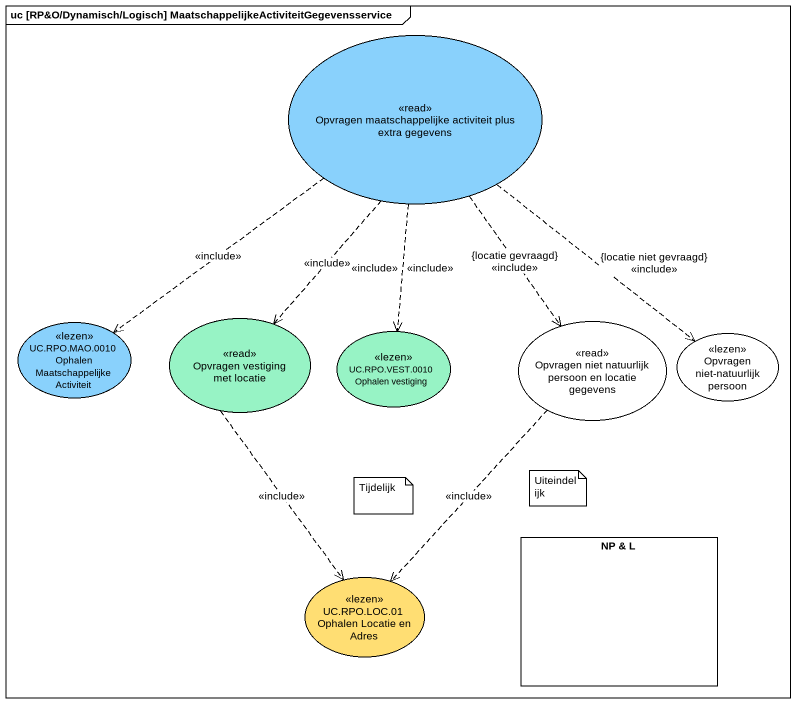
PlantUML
@startuml
mainframe uc [RP&O/Dynamisch/Logisch] MaatschappelijkeActiviteitGegevensservice
usecase "Opvragen maatschappelijke activiteit plus extra gegevens" as Opvragen_maatschappelijke <<read>> #89D1FC
usecase "Opvragen vestiging met locatie" as Opvragen_vestiging_met <<read>> #97F3C5
usecase "UC.RPO.MAO.0010 Ophalen Maatschappelijke Activiteit" as UC_RPO_MAO_0010_Ophalen <<lezen>> #89D1FC
usecase "UC.RPO.VEST.0010 Ophalen vestiging" as UC_RPO_VEST_0010_Ophalen <<lezen>> #97F3C5
usecase "Opvragen niet natuurlijk persoon en locatie gegevens" as Opvragen_niet_natuurlijk <<read>>
usecase "Opvragen niet-natuurlijk persoon" as Opvragen_niet_natuurlijk_2 <<lezen>>
rectangle "NP & L" as NP_L
usecase "UC.RPO.LOC.01 Ophalen Locatie en Adres" as UC_RPO_LOC_01_Ophalen <<lezen>> #FFDE73
Opvragen_maatschappelijke ..> Opvragen_vestiging_met : <<include>>
Opvragen_maatschappelijke ..> UC_RPO_MAO_0010_Ophalen : <<include>>
Opvragen_maatschappelijke ..> UC_RPO_VEST_0010_Ophalen : <<include>>
Opvragen_maatschappelijke ..> UC_RPO_VEST_0010_Ophalen : <<include>>
Opvragen_maatschappelijke ..> Opvragen_niet_natuurlijk : {locatie gevraagd}\n<<include>>
Opvragen_maatschappelijke ..> Opvragen_niet_natuurlijk_2 : {locatie niet gevraagd}\n<<include>>
Opvragen_vestiging_met ..> UC_RPO_LOC_01_Ophalen : <<include>>
Opvragen_niet_natuurlijk ..> UC_RPO_LOC_01_Ophalen : <<include>>
note as N1
  Tijdelijk
end note
note as N2
  Uiteindelijk
end note
@enduml
